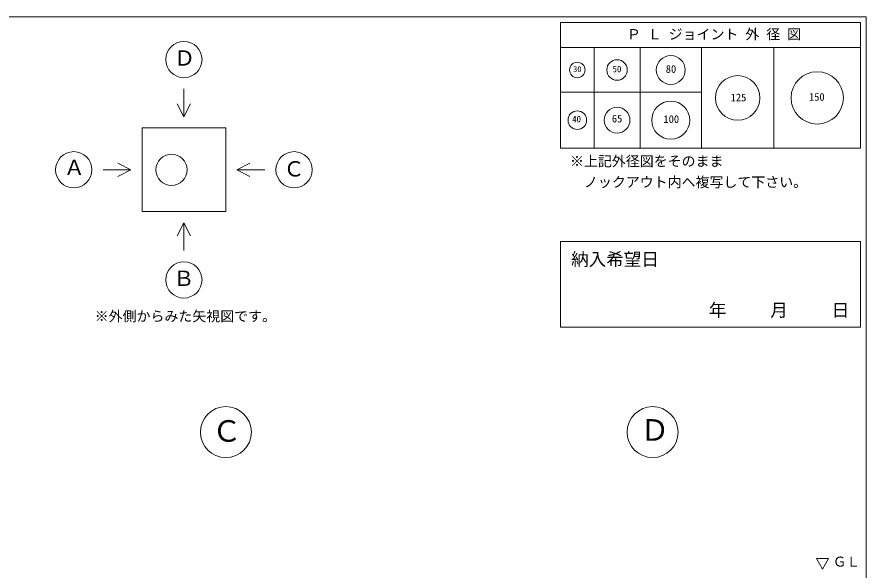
# Model space of a CAD drawing. Units: millimetres, scale not verified. Extents: x -6420 to 6420, y -3038 to 3038.
# Drawn here: x 2362 to 6420, y 394 to 3038 of the extents above; entities that cross this region are included whole.
import ezdxf
from ezdxf.enums import TextEntityAlignment as Align

# ---------------------------------------------------------------- set-up
doc = ezdxf.new("R2010")
doc.units = ezdxf.units.MM
doc.header["$LTSCALE"] = 20
for name, color, linetype, lineweight in [('0-2_waku', 7, 'Continuous', 18), ('0-3_gaikei', 7, 'Continuous', 18), ('0-5_sunpou', 7, 'Continuous', 5), ('0-D_文字１', 7, 'Continuous', 18)]:
    doc.layers.add(name, color=color, linetype=linetype, lineweight=lineweight)
doc.styles.add('ＭＳ ゴシック', font='')
doc.styles.get('ＭＳ ゴシック').set_extended_font_data('MS Gothic')

msp = doc.modelspace()

# ---------------------------------------------------------------- linework, layer by layer
at = {"layer": '0-2_waku'}
for p, q in [((-1739.74, 3037.98), (6420.26, 3037.98)), ((4960.26, 3011.32), (4960.26, 2411.32)), ((4960.26, 3011.32), (6393.59, 3011.32)), ((4960.26, 3011.32), (6393.59, 3011.32)), ((4960.26, 3011.32), (6393.59, 3011.32)), ((4960.26, 3011.32), (4960.26, 2411.32)), ((4960.26, 3011.32), (6393.59, 3011.32)), ((4960.26, 3011.32), (6393.59, 3011.32)), ((4960.26, 3011.32), (6393.59, 3011.32)), ((6393.59, 3011.32), (6393.59, 2411.32)), ((6393.59, 3011.32), (6393.59, 2411.32)), ((6420.26, 3037.98), (6420.26, -2662.02)), ((4960.26, 2891.32), (6393.59, 2891.32)), ((5120.26, 2891.32), (5120.26, 2411.32)), ((5340.26, 2891.32), (5340.26, 2411.32)), ((5633.59, 2891.32), (5633.59, 2411.32)), ((5980.26, 2891.32), (5980.26, 2411.32)), ((4960.26, 2677.98), (5633.59, 2677.98)), ((4960.26, 2411.32), (6393.59, 2411.32)), ((4960.26, 2411.32), (6393.59, 2411.32))]:
    msp.add_line(p, q, dxfattribs=at)
at = {"layer": '0-3_gaikei'}
for p, q in [((3159.74, 2694.28), (3159.74, 2560.94)), ((3159.74, 2560.94), (3127.57, 2622.78)), ((3159.74, 2560.94), (3191.91, 2622.78)), ((2959.74, 2507.61), (3359.74, 2507.61)), ((2959.74, 2507.61), (2959.74, 2107.61)), ((3359.74, 2507.61), (3359.74, 2107.61)), ((2906.4, 2307.61), (2844.57, 2339.78)), ((3413.07, 2307.61), (3474.91, 2339.78)), ((2773.07, 2307.61), (2906.4, 2307.61)), ((2906.4, 2307.61), (2844.57, 2275.44)), ((2959.74, 2107.61), (3359.74, 2107.61)), ((3159.74, 2054.28), (3127.57, 1992.44)), ((3159.74, 2054.28), (3191.91, 1992.44)), ((3159.74, 1920.94), (3159.74, 2054.28))]:
    msp.add_line(p, q, dxfattribs=at)
msp.add_lwpolyline([(3546.4, 2307.61), (3413.07, 2307.61), (3474.91, 2275.44)], dxfattribs=at)
for centre, radius in [((3159.74, 2834.28), 86.67), ((2633.07, 2307.61), 86.67), ((3100.41, 2307.61), 74.67), ((3686.4, 2307.61), 86.67), ((3159.74, 1780.94), 86.67), ((3360.26, 1053.32), 121.88), ((5400.26, 1053.32), 121.88)]:
    msp.add_circle(centre, radius, dxfattribs=at)
at = {"layer": '0-5_sunpou', "lineweight": 18}
msp.add_lwpolyline([(4960.26, 1964.26), (4960.26, 1555.32), (6393.59, 1555.32), (6393.59, 1964.26)], close=True, dxfattribs=at)
for centre, radius in [((5486.92, 2784.65), 69), ((5040.26, 2784.65), 37), ((5230.26, 2784.65), 49), ((6186.92, 2651.32), 125), ((5806.92, 2651.32), 106.5), ((5230.26, 2544.65), 61.5), ((5486.92, 2544.65), 91), ((5040.26, 2544.65), 44.5)]:
    msp.add_circle(centre, radius, dxfattribs=at)
at = {"layer": '0-D_文字１'}
for p, q in [((6183.56, 449.03), (6240.42, 449.03)), ((6211.99, 398.44), (6183.56, 449.03)), ((6211.99, 398.44), (6240.42, 449.03))]:
    msp.add_line(p, q, dxfattribs=at)

# ---------------------------------------------------------------- texts
at = {"layer": '0-5_sunpou', "style": 'ＭＳ ゴシック'}
for s, height, p in [('30', 28.04, (5020.21, 2766.11)), ('50', 31.16, (5208.67, 2764.31)), ('80', 36.66, (5463.1, 2759.97)), ('125', 36.66, (5773.2, 2623.89)), ('150', 36.66, (6147.74, 2626.55)), ('40', 31.16, (5015.53, 2525.06)), ('65', 36.66, (5205.48, 2522.93)), ('100', 36.66, (5451.98, 2520.47)), ('納入希望日', 61.58, (5010.49, 1830.4))]:
    msp.add_text(s, height=height, dxfattribs=at).set_placement(p, align=Align.BOTTOM_LEFT)
at = {"layer": '0-D_文字１', "style": 'ＭＳ ゴシック'}
for s, height, p in [('Ｐ Ｌ ジョイント 外 径 図', 48.88, (5277.09, 2916.41)), ('Ｄ', 73.31, (3113.01, 2783.3)), ('Ａ', 73.31, (2585.75, 2260.18)), ('※上記外径図をそのまま', 48.88, (5005.31, 2309.72)), ('Ｃ', 73.31, (3636.03, 2253.32)), ('\u3000ノックアウト内へ複写して下さい。', 48.88, (5005.31, 2209.72)), ('Ｂ', 73.31, (3109.36, 1729.96)), ('\u3000\u3000\u3000年     月     日', 61.58, (5417.32, 1587.53)), ('※外側からみた矢視図です。', 48.88, (2733.34, 1568.45)), ('Ｃ', 103.1, (3293.99, 976.46)), ('Ｄ', 103.1, (5339.78, 981.11)), ('ＧＬ', 47.65, (6261.7, 396.21))]:
    msp.add_text(s, height=height, dxfattribs=at).set_placement(p, align=Align.BOTTOM_LEFT)

doc.saveas('drawing.dxf')
